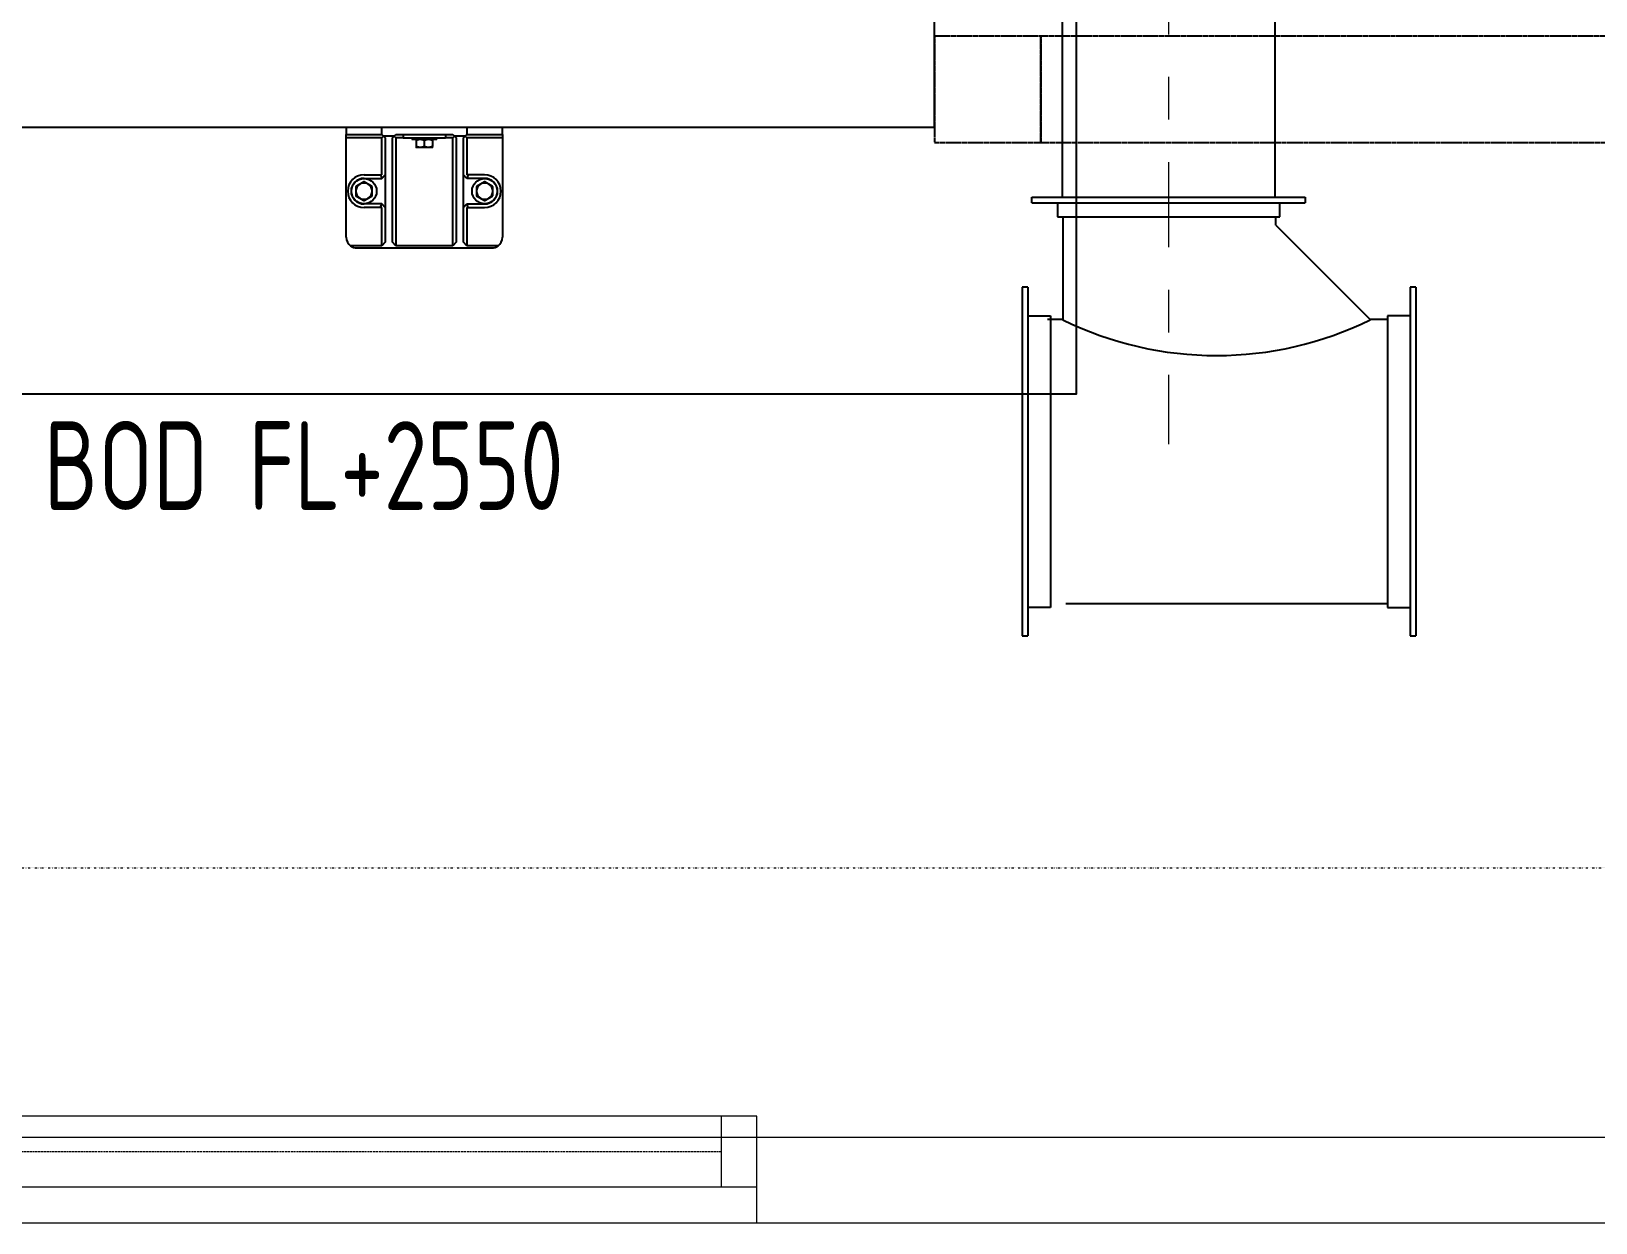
# Model space of a CAD drawing. Extents: x -76427 to 292734, y -42117 to 131250.
# Drawn here: x 13477 to 15682, y -500 to 1179 of the extents above; entities that cross this region are included whole.
import ezdxf

# ---------------------------------------------------------------- set-up
doc = ezdxf.new("R2010")
doc.units = 0
doc.header["$LTSCALE"] = 10
for name, pattern in [('H12PL1$0$HIDDEN', [0.4, 0.3, -0.1]), ('H12PL1$0$JJP_三點線', [0.9, 0.3, -0.15, 0, -0.15, 0, -0.15, 0, -0.15]), ('XFM7P10PV$0$Dashed', [2, 1, -1]), ('XFM7P10PV$0$中心', [29.999999, 12, -6, 6, -6]), ('XFM7P10PV-200K$0$中心', [29.999999, 12, -6, 6, -6])]:
    doc.linetypes.add(name, pattern=pattern)
for name, color, linetype in [('H12PL1$0$A-WALL-EX', 252, 'Continuous'), ('H12PL1$0$S-GRID', 252, 'Continuous'), ('H12PL1$0$Window', 252, 'Continuous'), ('XFM7P10PV$0$SUPPORT', 252, 'XFM7P10PV$0$Dashed'), ('XFM7P10PV$0$U-PCW-TXT', 252, 'Continuous'), ('XFM7P10PV$0$U-PV-EXH', 252, 'Continuous'), ('XFM7P10PV-200K$0$U-PV-EXH', 7, 'Continuous'), ('XFM7Q10PV-200K$0$PV-EQ(200K)', 22, 'Continuous')]:
    doc.layers.add(name, color=color, linetype=linetype)
doc.layers.add('XFM7P10PV$0$M-HVAC-DUCT-CNTR', color=252, linetype='XFM7P10PV$0$中心', lineweight=9)
doc.layers.add('XFM7P10PV-200K$0$M-HVAC-DUCT-CNTR', color=1, linetype='XFM7P10PV-200K$0$中心', lineweight=9, true_color=0xff0000)
doc.styles.add('XFM7P10PV$0$aa-txt', font='isocp.shx', dxfattribs={"bigfont": 'chineset'})

# ---------------------------------------------------------------- blocks, each defined once
blk = doc.blocks.new('H12PL1')
at = {"layer": 'H12PL1$0$A-WALL-EX', "lineweight": 0}
for p, q in [((14500, -380), (12500, -380)), ((14500, -500), (14500, -380)), ((12500, -500), (14500, -500))]:
    blk.add_line(p, q, dxfattribs=at)
at = {"layer": 'H12PL1$0$A-WALL-EX', "lineweight": 0, "flags": 128}
for points in [[(17500, -380), (14500, -380)], [(14500, -500), (17500, -500)]]:
    blk.add_lwpolyline(points, dxfattribs=at)
at = {"layer": 'H12PL1$0$S-GRID', "linetype": 'H12PL1$0$JJP_三點線', "lineweight": 0}
blk.add_line((-29000, 0), (289600, 0), dxfattribs=at)
at = {"layer": 'H12PL1$0$Window', "lineweight": 0}
for p, q in [((14450, -350), (12550, -350)), ((14450, -450), (14450, -350)), ((14500, -350), (14450, -350)), ((14500, -450), (14500, -350)), ((14450, -450), (12550, -450)), ((14500, -450), (14450, -450))]:
    blk.add_line(p, q, dxfattribs=at)
at = {"layer": 'H12PL1$0$Window', "linetype": 'H12PL1$0$HIDDEN', "lineweight": 0}
blk.add_line((14450, -400), (12550, -400), dxfattribs=at)
blk = doc.blocks.new('XFM7Q10PV-200K$0$A$C2895ce91')
for p, q in [((-157.1, 110), (-167.1, 110)), ((-157.1, 110), (-152.1, 110)), ((-157.1, 60), (-157.1, 110)), ((-152.1, 110), (-152.1, 60)), ((-152.1, 110), (-12.1, 110)), ((-87, 90.8), (-87.1, 90.8)), ((-77, 96.5), (-77.1, 96.5)), ((-67, 90.8), (-67.1, 90.8)), ((0, 103.9), (0, 60)), ((2.9, -95), (2.9, 95)), ((-100.1, 85), (-100.1, 61.6)), ((-95.1, 85), (-95.1, 60)), ((-87.1, 79.2), (-87, 79.2)), ((-77.1, 73.5), (-77, 73.5)), ((-67.1, 79.2), (-67, 79.2)), ((-59.1, 60), (-59.1, 85)), ((-54.1, 61.6), (-54.1, 85)), ((-167.1, 60), (-157.1, 60)), ((-154.6, 57.5), (-157.1, 60)), ((-152.1, 60), (-154.6, 57.5)), ((-152.1, 55), (-154.6, 57.5)), ((-154.6, 57.5), (-154.6, 42.5)), ((-154.6, 42.5), (-152.1, 45)), ((-152.1, 60), (-100.1, 60)), ((-5.2, 55), (-152.1, 55)), ((-152.1, 45), (-5.2, 45)), ((-100.1, 61.6), (-100.1, 60)), ((-95.1, 60), (-100.1, 55)), ((-54.1, 61.6), (-59.1, 60)), ((-54.1, 55), (-59.1, 60)), ((-54.1, 60), (-54.1, 61.6)), ((-54.1, 60), (0, 60)), ((0, 60), (-5.2, 55)), ((-5.2, 45), (0, 40)), ((-157.1, 40), (-154.6, 42.5)), ((-157.1, -40), (-157.1, 40)), ((-157.1, 30), (-152.1, 30)), ((-154.6, 42.5), (-152.1, 40)), ((-152.1, 40), (-152.1, 30)), ((0, 40), (-152.1, 40)), ((-152.1, 26), (-152.1, 30)), ((-152.1, -30), (-152.1, 26)), ((0, 40), (0, -40)), ((-152.1, 17.8), (-150.3, 17.8)), ((-152.1, 17.8), (-150.3, 17.8)), ((-150.3, 15.4), (-150.3, 17.8)), ((-150.3, 15.4), (-150.3, 17.8)), ((-150.3, -17.8), (-150.3, 15.4)), ((-150.3, -17.8), (-150.3, 15.4)), ((-148.9, 11.5), (-140.1, 11.5)), ((-148.9, 0), (-140.1, 0)), ((-138.7, 11.5), (-138.7, 5.8)), ((-138.7, 5.8), (-138.7, -5.8)), ((-138.7, 5.8), (-138.7, 5.8)), ((-152.1, -17.8), (-150.3, -17.8)), ((-152.1, -17.8), (-150.3, -17.8)), ((-148.9, -11.5), (-140.1, -11.5)), ((-138.7, -5.8), (-138.7, -11.5)), ((-138.7, -5.8), (-138.7, -5.8)), ((-157.1, -30), (-152.1, -30)), ((-154.6, -42.5), (-157.1, -40)), ((-152.1, -40), (-154.6, -42.5)), ((-152.1, -45), (-154.6, -42.5)), ((-154.6, -42.5), (-154.6, -57.5)), ((-152.1, -30), (-152.1, -40)), ((-152.1, -40), (0, -40)), ((0, -40), (-5.2, -45)), ((-157.1, -60), (-167.1, -60)), ((-157.1, -60), (-154.6, -57.5)), ((-157.1, -110), (-157.1, -60)), ((-154.6, -57.5), (-152.1, -55)), ((-154.6, -57.5), (-152.1, -60)), ((-5.2, -45), (-152.1, -45)), ((-152.1, -55), (-5.2, -55)), ((-152.1, -60), (-152.1, -110)), ((-100.1, -60), (-152.1, -60)), ((-95.1, -60), (-100.1, -55)), ((-100.1, -61.6), (-100.1, -60)), ((-100.1, -85), (-100.1, -61.6)), ((-95.1, -85), (-95.1, -60)), ((-54.1, -55), (-59.1, -60)), ((-59.1, -60), (-59.1, -85)), ((-54.1, -61.6), (-59.1, -60)), ((0, -60), (-54.1, -60)), ((-54.1, -60), (-54.1, -61.6)), ((-54.1, -61.6), (-54.1, -85)), ((-5.2, -55), (0, -60)), ((0, -60), (0, -103.9)), ((-87, -79.2), (-87.1, -79.2)), ((-77, -73.5), (-77.1, -73.5)), ((-67, -79.2), (-67.1, -79.2)), ((-167.1, -110), (-157.1, -110)), ((-152.1, -110), (-157.1, -110)), ((-12.1, -110), (-152.1, -110)), ((-87.1, -90.8), (-87, -90.8)), ((-77.1, -96.5), (-77, -96.5)), ((-67.1, -90.8), (-67, -90.8))]:
    blk.add_line(p, q)
for centre in [(-77.1, 85), (-77.1, -85)]:
    blk.add_circle(centre, 17.8)
for centre, radius, start, end in [((-77.1, 85), 23, 0, 180), ((-77.1, 85), 18, 0, 180), ((-77.1, 85), 11.5, 150.0978, 209.9022), ((-77.1, 85), 11.5, 90.0978, 149.9022), ((-77.1, 85), 11.5, 30.0978, 89.9022), ((-77.1, 85), 11.5, 330.0978, 29.9022), ((-12.1, 95), 15, 36.5452, 90), ((-12.1, 95), 15, 0, 36.5452), ((-77.1, 85), 11.5, 210.0978, 269.9022), ((-77.1, 85), 11.5, 270.0978, 329.9022), ((-77.1, -85), 23, 180, 0), ((-77.1, -85), 18, 180, 0), ((-77.1, -85), 11.5, 150.0978, 209.9022), ((-77.1, -85), 11.5, 90.0978, 149.9022), ((-77.1, -85), 11.5, 30.0978, 89.9022), ((-77.1, -85), 11.5, 330.0978, 29.9022), ((-77.1, -85), 11.5, 210.0978, 269.9022), ((-77.1, -85), 11.5, 270.0978, 329.9022), ((-12.1, -95), 15, 270, 323.4548), ((-12.1, -95), 15, 323.4548, 0)]:
    blk.add_arc(centre, radius, start, end)
for points, weights in [([(-87.1, 90.8), (-88.6, 88.1), (-90.4, 85)], [1, 1.03773186047, 1.00002720507]), ([(-83.7, 96.5), (-85.5, 93.5), (-87, 90.8)], [1.00002720507, 1.03773186047, 1]), ([(-77.1, 96.5), (-80.2, 96.5), (-83.7, 96.5)], [1, 1.03773186047, 1.00002720507]), ([(-70.4, 96.5), (-73.9, 96.5), (-77, 96.5)], [1.00002720507, 1.03773186047, 1]), ([(-67.1, 90.8), (-68.6, 93.5), (-70.4, 96.5)], [1, 1.03773186047, 1.00002720507]), ([(-63.7, 85), (-65.5, 88.1), (-67, 90.8)], [1.00002720507, 1.03773186047, 1]), ([(-90.4, 85), (-88.6, 81.9), (-87.1, 79.2)], [1.00002720507, 1.03773186047, 1]), ([(-87, 79.2), (-85.5, 76.5), (-83.7, 73.5)], [1, 1.03773186047, 1.00002720507]), ([(-83.7, 73.5), (-80.2, 73.5), (-77.1, 73.5)], [1.00002720507, 1.03773186047, 1]), ([(-77, 73.5), (-73.9, 73.5), (-70.4, 73.5)], [1, 1.03773186047, 1.00002720507]), ([(-70.4, 73.5), (-68.6, 76.5), (-67.1, 79.2)], [1.00002720507, 1.03773186047, 1]), ([(-67, 79.2), (-65.5, 81.9), (-63.7, 85)], [1, 1.03773186047, 1.00002720507]), ([(-148.9, 11.5), (-150.1, 11.5), (-150.3, 11.5)], [1.00002720507, 1.03291077108, 1.00841579813]), ([(-150.3, 6.5), (-150.1, 8.8), (-148.9, 11.5)], [1.00841579813, 1.03291077107, 1.00002720507]), ([(-148.9, 0), (-150.1, 2.7), (-150.3, 5)], [1.00002720507, 1.03291077107, 1.00841579813]), ([(-150.3, -5), (-150.1, -2.7), (-148.9, 0)], [1.00841579813, 1.03291077108, 1.00002720507]), ([(-140.1, 11.5), (-138.7, 8.5), (-138.7, 5.8)], [1.00002720507, 1.03773186047, 1]), ([(-138.7, 11.5), (-138.7, 11.5), (-140.1, 11.5)], [1, 1.03773186048, 1.00002720507]), ([(-138.7, 5.8), (-138.7, 3.1), (-140.1, 0)], [1, 1.03773186048, 1.00002720507]), ([(-140.1, 0), (-138.7, -3.1), (-138.7, -5.8)], [1.00002720507, 1.03773186047, 1]), ([(-148.9, -11.5), (-150.1, -8.8), (-150.3, -6.5)], [1.00002720507, 1.03291077107, 1.00841579813]), ([(-150.3, -11.5), (-150.1, -11.5), (-148.9, -11.5)], [1.00841579813, 1.03291077107, 1.00002720507]), ([(-138.7, -5.8), (-138.7, -8.5), (-140.1, -11.5)], [1, 1.03773186047, 1.00002720507]), ([(-140.1, -11.5), (-138.7, -11.5), (-138.7, -11.5)], [1.00002720507, 1.03773186047, 1]), ([(-87.1, -79.2), (-88.6, -81.9), (-90.4, -85)], [1, 1.03773186048, 1.00002720507]), ([(-90.4, -85), (-88.6, -88.1), (-87.1, -90.8)], [1.00002720507, 1.03773186048, 1]), ([(-83.7, -73.5), (-85.5, -76.5), (-87, -79.2)], [1.00002720507, 1.03773186048, 1]), ([(-77.1, -73.5), (-80.2, -73.5), (-83.7, -73.5)], [1, 1.03773186047, 1.00002720507]), ([(-70.4, -73.5), (-73.9, -73.5), (-77, -73.5)], [1.00002720507, 1.03773186047, 1]), ([(-67.1, -79.2), (-68.6, -76.5), (-70.4, -73.5)], [1, 1.03773186047, 1.00002720507]), ([(-63.7, -85), (-65.5, -81.9), (-67, -79.2)], [1.00002720507, 1.03773186047, 1]), ([(-67, -90.8), (-65.5, -88.1), (-63.7, -85)], [1, 1.03773186047, 1.00002720507]), ([(-87, -90.8), (-85.5, -93.5), (-83.7, -96.5)], [1, 1.03773186047, 1.00002720507]), ([(-83.7, -96.5), (-80.2, -96.5), (-77.1, -96.5)], [1.00002720507, 1.03773186047, 1]), ([(-77, -96.5), (-73.9, -96.5), (-70.4, -96.5)], [1, 1.03773186047, 1.00002720507]), ([(-70.4, -96.5), (-68.6, -93.5), (-67.1, -90.8)], [1.00002720507, 1.03773186047, 1])]:
    blk.add_rational_spline(points, weights, degree=2)
for points in [[(-100.1, 61.6), (-98.4, 61.1), (-96.7, 60.5), (-95.1, 60)], [(-100.1, -61.6), (-98.4, -61.1), (-96.7, -60.5), (-95.1, -60)]]:
    blk.add_open_spline(points, degree=3)
blk = doc.blocks.new('XFM7Q10PV-200K')
at = {"layer": 'XFM7Q10PV-200K$0$PV-EQ(200K)', "color": 7}
blk.add_lwpolyline([(11300, 6709.4), (14950, 6709.4), (14950, 667.6), (11300, 667.6)], close=True, dxfattribs=at)
at = {"layer": 'XFM7Q10PV-200K$0$PV-EQ(200K)'}
blk.add_lwpolyline([(11500, 1043.9), (14750, 1043.9), (14750, 3293.9), (11500, 3293.9)], close=True, dxfattribs=at)
at = {"layer": 'XFM7Q10PV-200K$0$PV-EQ(200K)', "rotation": 270}
blk.add_blockref('XFM7Q10PV-200K$0$A$C2895ce91', (14031.3, 876.8), dxfattribs=at)
blk = doc.blocks.new('XFM7P10PV-200K')
at = {"layer": 'XFM7P10PV-200K$0$M-HVAC-DUCT-CNTR'}
blk.add_line((15080.1, 6094.9), (15080.1, 597.4), dxfattribs=at)
at = {"layer": 'XFM7P10PV-200K$0$U-PV-EXH'}
for p, q in [((14930.1, 6094.9), (14930.1, 945.6)), ((15230.1, 945.6), (15230.1, 6094.9))]:
    blk.add_line(p, q, dxfattribs=at)
blk = doc.blocks.new('XFM7P10PV$0$A$C2e99ef1d')
for p, q in [((13.8, 610.5), (13.8, 618.5)), ((13.8, 618.5), (399.1, 618.5)), ((399.1, 618.5), (399.1, 610.5)), ((13.8, 610.5), (399.1, 610.5)), ((49.8, 610.5), (49.8, 590.5)), ((363.1, 590.5), (363.1, 610.5)), ((49.8, 590.5), (363.1, 590.5)), ((57.4, 590.5), (57.4, 445.7)), ((357.4, 579), (357.4, 590.5)), ((357.4, 579), (490.8, 445.7)), ((8, 491.3), (0, 491.3)), ((0, 491.3), (0, 0)), ((8, 491.3), (8, 0)), ((555.1, 491.3), (547.1, 491.3)), ((547.1, 491.3), (547.1, 0)), ((555.1, 491.3), (555.1, 0)), ((8, 451.3), (40, 451.3)), ((57.4, 445.7), (35.7, 445.7)), ((40, 451.3), (40, 40)), ((515.1, 445.7), (490.8, 445.7)), ((547.1, 451.3), (515.1, 451.3)), ((515.1, 451.3), (515.1, 40)), ((61.8, 45.7), (515.1, 45.7)), ((40, 40), (8, 40)), ((515.1, 40), (547.1, 40)), ((0, 0), (8, 0)), ((547.1, 0), (555.1, 0))]:
    blk.add_line(p, q)
blk.add_arc((274.1, 885), 489.9, 243.7507, 296.2493)
blk = doc.blocks.new('XFM7P10PV')
at = {"layer": 'XFM7P10PV$0$M-HVAC-DUCT-CNTR'}
blk.add_line((15080.1, 6094.9), (15080.1, 597.4), dxfattribs=at)
at = {"layer": 'XFM7P10PV$0$SUPPORT', "color": 2, "ltscale": 0.05}
for points in [[(14750, 1022.3), (14900, 1022.3), (14900, 1172.3), (14750, 1172.3)], [(17884.1, 1172.3), (14900, 1172.3), (14900, 1022.3), (17884.1, 1022.3)]]:
    blk.add_lwpolyline(points, close=True, dxfattribs=at)
at = {"layer": 'XFM7P10PV$0$U-PV-EXH'}
for p, q in [((14930.1, 6094.9), (14930.1, 945.6)), ((15230.1, 945.6), (15230.1, 6094.9))]:
    blk.add_line(p, q, dxfattribs=at)
blk.add_blockref('XFM7P10PV$0$A$C2e99ef1d', (14873.6, 327.1), dxfattribs=at)
at = {"layer": 'XFM7P10PV$0$U-PCW-TXT', "style": 'XFM7P10PV$0$aa-txt', "width": 0.8}
blk.add_text('BOD FL+2550', height=125, dxfattribs=at).set_placement((13495.3, 504.7, 0))

msp = doc.modelspace()

# ---------------------------------------------------------------- block references
msp.add_blockref('XFM7P10PV', (0, 0))

# ---------------------------------------------------------------- next in the draw order: block references
msp.add_blockref('H12PL1', (0, 0))

# ---------------------------------------------------------------- next in the draw order: block references
for name in ['XFM7Q10PV-200K', 'XFM7P10PV-200K']:
    msp.add_blockref(name, (0, 0))

doc.saveas('drawing.dxf')
